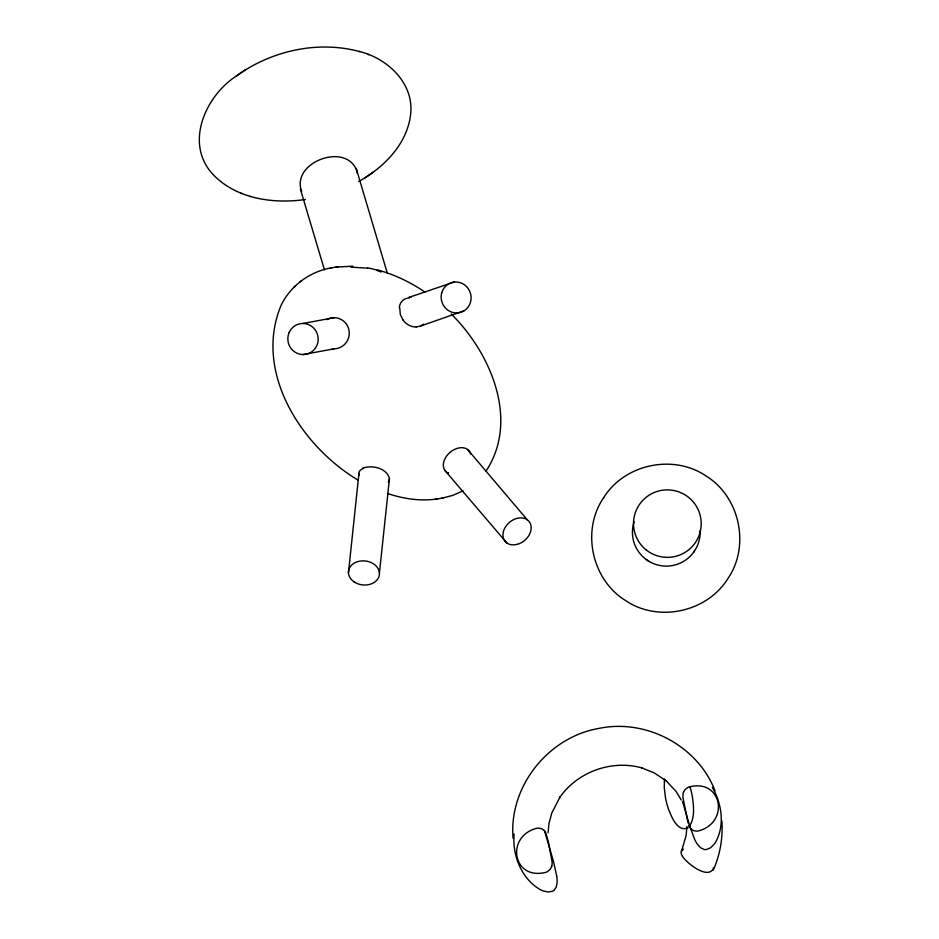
<?xml version="1.0" encoding="UTF-8"?>
<svg xmlns="http://www.w3.org/2000/svg" width="939" height="939" viewBox="0 0 939 939"><rect width="100%" height="100%" fill="white"/><g stroke="black" fill="none" stroke-linecap="round" stroke-linejoin="round"><path stroke-width="1.41" d="M548.059 832.799L548.986 823.433L551.839 812.928L560.09 796.918L559.444 797.904C577.239 771.717 612.275 759.146 642.652 768.137L641.466 767.797L654.049 772.797L666.69 781.189M686.972 826.426L686.057 835.792L681.08 852.729A67.268 15.376 24.2 0 0 682.465 856.391M664.413 778.924L664.272 787.962L665.411 797.364A67.268 49.65 -85.1 0 0 668.427 808.902C671.432 816.554 677.5 832.752 688.17 827.729M399.732 307.816L400.319 314.495L402.972 319.941M514.114 834.008C512.189 855.312 521.497 879.08 540.688 889.867A25.94 23.029 -11.7 0 0 542.437 890.653L547.824 892.015L552.472 891.299A6.362 5.646 -11.7 0 0 553.963 890.383L556.158 887.32L557.097 882.777A43.394 38.522 -11.7 0 0 556.698 876.228M348.439 572.943L358.944 473.42M379.426 572.954L389.462 478.632C386.856 468.221 372.924 465.075 363.816 467.81M682.465 856.391C686.879 863.281 707.971 879.937 713.464 868.422A67.268 15.376 24.2 0 0 713.311 867.577M551.698 866.357L550.254 869.303L547.437 871.627A6.209 2.852 -16.1 0 1 545.852 872.331C512.354 880.77 505.464 836.262 536.697 828.292A6.209 2.852 -16.1 0 1 538.387 828.104L541.826 828.738L544.28 830.628A48.711 22.383 -16.1 0 1 545.794 833.081L548.435 841.919L552.097 861.932A60.777 27.935 -16.1 0 1 551.768 866.345M683.51 792.305L685.036 789.617L687.606 787.61A6.209 2.852 -16.1 0 1 689.179 786.894C722.678 778.466 729.568 822.975 698.334 830.945A6.209 2.852 -16.1 0 1 696.644 831.121L693.569 830.639L691.139 829.031M713.323 869.972C720.154 854.666 722.983 837.682 721.938 820.979M603.718 497.623C581.041 530.382 591.676 579.633 625.491 600.502C658.286 622.862 707.149 612.146 727.948 578.494C750.343 545.782 739.791 496.731 706.046 475.967C673.286 453.678 624.212 464.101 603.519 497.94M681.221 851.18L683.451 849.126M694.508 551.017L693.557 552.367M388.37 482.423L389.462 478.632M486.085 470.991C519.619 420.062 490.569 352.771 451.19 313.943M689.179 826.731C695.189 817.834 693.71 806.167 692.266 796.119A67.268 49.65 -85.1 0 0 690.165 787.422M331.807 267.768C310.081 271.336 290.339 285.749 280.914 305.75C253.483 372.29 301.313 446.166 358.041 480.099M293.93 287.24L295.433 285.925M299.905 282.017L301.02 281.043M359.837 51.633C318.016 40.224 271.5 50.647 236.64 75.824C205.441 95.86 184.15 143.561 212.871 174.302C236.229 198.927 273.049 204.068 305.328 199.526M358.675 181.532C384.309 167.271 407.996 143.327 410.801 112.797C413.348 82.315 386.833 58.089 359.097 51.387M423.559 324.201L420.519 326.056L416.259 326.96M244.962 70.073L235.83 76.388M364.954 177.882L374.086 171.579M462.986 490.897L452.633 495.452L441.612 498.257M420.519 326.056L463.925 310.879M454.065 282.064L409.158 297.311L411.071 297.217M302.98 323.474L334.049 317.687M303.027 354.555L333.979 348.874M335.857 267.11L352.841 266.171M387.525 493.48C403.488 498.879 420.801 501.473 437.562 498.902M330.305 268.014L338.122 266.735M435.297 499.278L443.114 498.01M350.74 267.122L367.56 268.155M377.619 269.974C394.58 274.528 410.589 282.263 425.074 292.158M368.041 54.427L368.874 54.708M241.041 193.258L241.875 193.54M250.079 196.333L250.819 196.58M377.126 270.491L381.187 272.028M648.145 560.853L646.349 559.632M665.375 779.992L676.057 791.401L681.233 799.981M445.051 470.639L506.802 542.93M527.319 519.842L467.645 449.535M301.748 191.544C290.292 162.693 346.045 141.296 356.855 170.839M712.384 787.398C721.809 803.69 725.119 825.498 715.459 842.424A25.94 23.029 -11.7 0 1 714.379 843.985L710.506 847.858L706.151 849.584A6.362 5.646 -11.7 0 1 704.391 849.549L700.435 847.706L697.055 843.785A46.363 41.152 -11.7 0 1 694.449 838.844L689.93 826.613L682.547 801.448M715.013 790.838C697.689 745.625 645.844 718.382 598.659 728.464C548.059 737.221 508.574 786.835 513.093 838.257M688.827 825.275L689.226 826.167A45.506 20.916 -16.1 0 0 691.104 829.055M544.374 830.346L553.447 861.286L556.745 876.216M387.338 273.261L356.233 168.492M300.433 189.291L324.471 269.88M687.994 822.869L682.935 797.305A57.068 26.222 -16.1 0 1 683.404 792.316M700.083 530.758A33.851 33.722 5.3 0 1 661.737 565.806A33.851 33.722 5.3 0 1 634.13 521.814M356.914 170.839A29.309 17.125 -4.7 0 1 356.808 172.811M399.251 307.569A19.39 13.545 53.3 0 1 409.357 297.945M416.259 326.972A14.907 12.36 49.9 0 1 402.96 319.941M448.02 473.056A15.576 11.104 -40.7 0 1 450.133 452.269A15.576 11.104 -40.7 0 1 470.697 454.065M448.455 473.045A15.517 11.162 -35.4 0 1 448.138 472.904M359.32 475.416A18.064 8.216 9.6 0 1 363.076 468.596M362.501 468.291A17.336 8.028 10.5 0 1 363.745 467.763M326.795 319.624A15.564 15.224 -81.2 0 1 348.979 330.117A15.564 15.224 -81.2 0 1 332.488 348.745M367.724 267.897A27.536 9.237 6.8 0 1 377.525 270.338M646.067 549.831A33.851 33.734 7 0 0 700.787 528.903A33.851 33.734 7 0 0 655.199 492.118A33.851 33.734 7 0 0 646.067 549.831M289.165 332.523A15.552 15.153 79.5 0 0 304.553 354.484A15.552 15.153 79.5 0 0 315.304 330.035A15.552 15.153 79.5 0 0 289.165 332.523M354.214 581.957A15.552 12.054 6 0 0 379.274 575.443A15.552 12.054 6 0 0 358.311 561.463A15.552 12.054 6 0 0 354.214 581.957M517.495 544.291A15.552 11.808 -40.3 0 0 529.056 521.485A15.552 11.808 -40.3 0 0 504.63 528.387A15.552 11.808 -40.3 0 0 517.495 544.291M441.741 292.757A15.552 14.918 71.1 0 0 459.723 312.581A15.552 14.918 71.1 0 0 466.941 287.017A15.552 14.918 71.1 0 0 441.741 292.757"/></g></svg>
